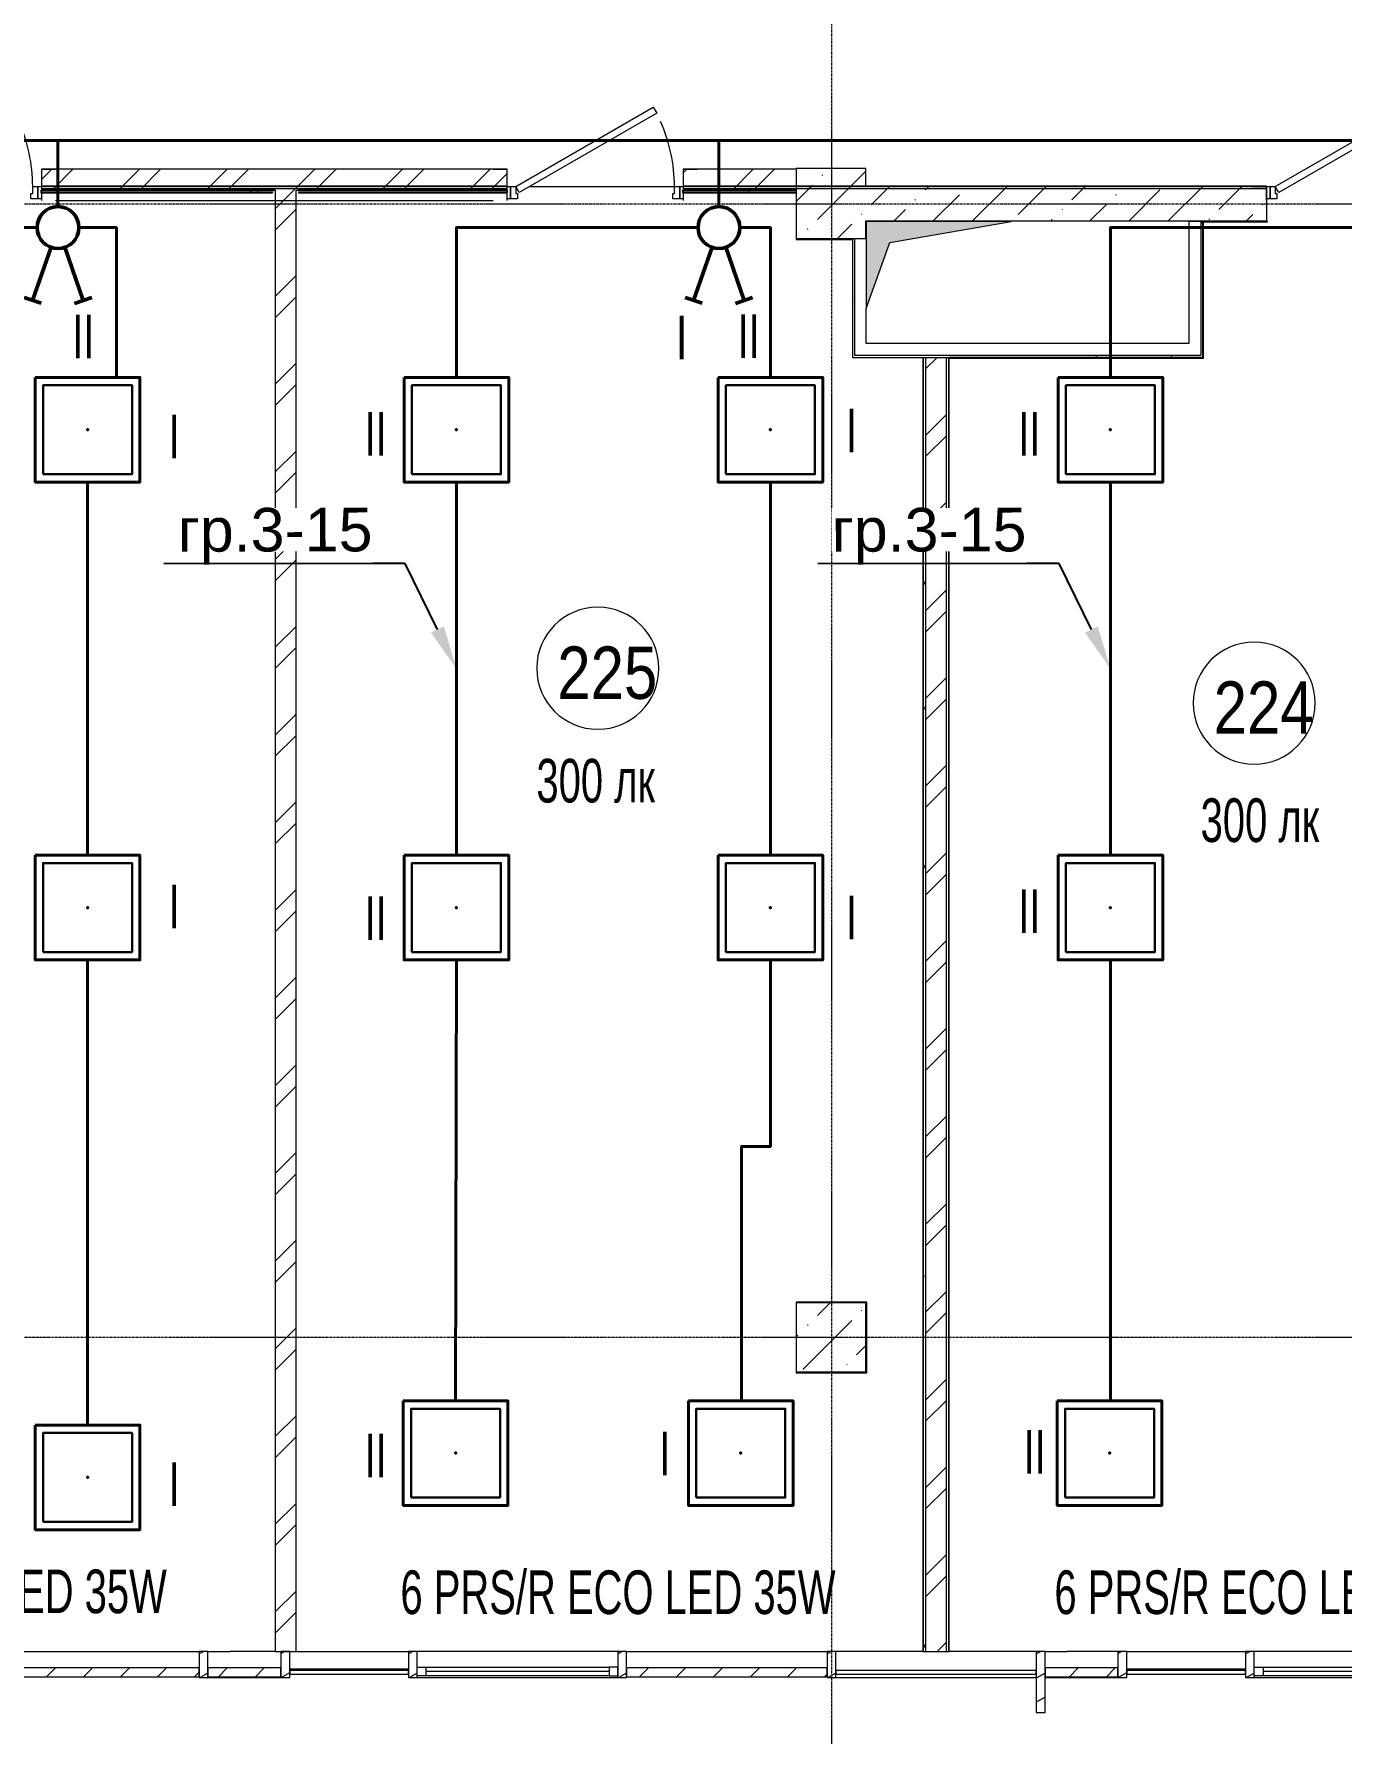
# Model space of a CAD drawing. Header units: metres. Extents: x 19799 to 227756, y -64119 to 286334.
# Drawn here: x 67490 to 74990, y -59059 to -49311 of the extents above; entities that cross this region are included whole.
import ezdxf
from ezdxf import colors
from ezdxf.entities.mleader import LeaderData, LeaderLine
from ezdxf.math import Vec2, Vec3

# ---------------------------------------------------------------- set-up
doc = ezdxf.new("R2010")
doc.units = ezdxf.units.M
doc.linetypes.add('ADSK_Линия сетки', pattern=[21, 12, -3, 3, -3])
for name, color, linetype, lineweight in [('A-AREA-IDEN', 7, 'Continuous', 9), ('A-DETL-GENF', 7, 'Continuous', 5), ('A-DETL-MBND', 7, 'Continuous', 5), ('A-DETL-THIN', 7, 'Continuous', 5), ('A-DOOR', 7, 'Continuous', 5), ('A-DOOR-FRAM', 7, 'Continuous', 13), ('A-FLOR', 7, 'Continuous', 5), ('A-GLAZ', 7, 'Continuous', 5), ('A-GLAZ-CURT', 7, 'Continuous', 5), ('A-GLAZ-CWMG', 7, 'Continuous', 5), ('A-WALL', 7, 'Continuous', 5), ('A-WALL-PATT', 7, 'Continuous', 18), ('I-WALL', 7, 'Continuous', 5), ('nadpisi', 84, 'Continuous', 13), ('S-COLS', 7, 'Continuous', 5), ('S-GRID', 7, 'Continuous', 9), ('раб осв', 7, 'Continuous', 40), ('ЭЛ', 250, 'Continuous', 50), ('ЭЛ.освещ.', 150, 'Continuous', 50), ('ЭЛ.сети', 5, 'Continuous', 100)]:
    doc.layers.add(name, color=color, linetype=linetype, lineweight=lineweight)
doc.styles.add('Arial', font='ARIALN.TTF', dxfattribs={"width": 0.8, "height": 2.5})
doc.styles.add('GOST Common_I_1', font='ARIALN.TTF', dxfattribs={"height": 300})
doc.styles.add('ISOPEUR', font='ARIALN.TTF')
pattern_1 = [(45, (0, 0), (84.19025, 308.69666), [396.875, -79.375, 3.353, -76.022])]
pattern_2 = [(45, (0, 0), (-251.4472, 251.4472), []), (45, (0, 381), (-251.4472, 251.4472), [])]
pattern_3 = [(0, (0, 0), (812.8, 203.2), [33.528, -576.072, 33.528, -576.072, -3251.2]), (0, (0, 0), (812.8, 203.2), [-1219.2, 33.528, -1185.672, 33.528, -576.072, -1422.4]), (0, (0, 0), (812.8, 203.2), [-3048, 33.528, -372.872, 33.528, -982.472]), (120, (304.8, 101.6), (-582.37636, 602.30545), [33.528, -576.072, 33.528, -576.072, -3251.2]), (120, (304.8, 101.6), (-582.37636, 602.30545), [-1219.2, 33.528, -1185.672, 33.528, -576.072, -1422.4]), (120, (304.8, 101.6), (-582.37636, 602.30545), [-3048, 33.528, -372.872, 33.528, -982.472]), (240, (406.4, 508), (-230.42364, -805.50545), [33.528, -576.072, 33.528, -576.072, -3251.2]), (240, (406.4, 508), (-230.42364, -805.50545), [-1219.2, 33.528, -1185.672, 33.528, -576.072, -1422.4]), (240, (406.4, 508), (-230.42364, -805.50545), [-3048, 33.528, -372.872, 33.528, -982.472])]
pattern_4 = [(30, (0, 0), (-60, 103.92305), [])]
pattern_5 = [(0, (7e-11, -700), (812.8, 203.2), [33.528, -576.072, 33.528, -576.072, -3251.2]), (0, (7e-11, -700), (812.8, 203.2), [-1219.2, 33.528, -1185.672, 33.528, -576.072, -1422.4]), (0, (7e-11, -700), (812.8, 203.2), [-3048, 33.528, -372.872, 33.528, -982.472]), (120, (304.8, -598.4), (-582.37636, 602.30545), [33.528, -576.072, 33.528, -576.072, -3251.2]), (120, (304.8, -598.4), (-582.37636, 602.30545), [-1219.2, 33.528, -1185.672, 33.528, -576.072, -1422.4]), (120, (304.8, -598.4), (-582.37636, 602.30545), [-3048, 33.528, -372.872, 33.528, -982.472]), (240, (406.4, -192), (-230.42364, -805.50545), [33.528, -576.072, 33.528, -576.072, -3251.2]), (240, (406.4, -192), (-230.42364, -805.50545), [-1219.2, 33.528, -1185.672, 33.528, -576.072, -1422.4]), (240, (406.4, -192), (-230.42364, -805.50545), [-3048, 33.528, -372.872, 33.528, -982.472])]
pattern_6 = [(45, (0, 0), (-106.06602, 106.06602), [])]

# ---------------------------------------------------------------- blocks, each defined once
blk = doc.blocks.new('КДП АПК - КР_rvt-1-2 этаж')
at = {"layer": 'A-WALL-PATT', "lineweight": 5}
h = blk.add_hatch(dxfattribs=at)
h.set_pattern_fill('FP_137', color=256, style=0, pattern_type=2)
h.set_pattern_definition(pattern_1)
h.paths.add_polyline_path([(75567.7, -49745.6), (77862.7, -49745.6), (77862.7, -49545.6), (75567.7, -49546.1), (75567.7, -49555.6), (75562.7, -49555.6), (75562.7, -49745.6)], flags=0)
h.paths.add_polyline_path([(74255.2, -49745.6), (74562.7, -49745.6), (74562.7, -49555.6), (74557.7, -49555.6), (74557.7, -49545.6), (72262.7, -49545.6), (72262.7, -49745.6)], flags=0)
at = {"layer": 'S-COLS', "lineweight": 5}
h = blk.add_hatch(dxfattribs=at)
h.set_pattern_fill('FP_137', color=256, style=0, pattern_type=2)
h.set_pattern_definition(pattern_1)
h.paths.add_polyline_path([(72195.8, -49845.6), (72262.7, -49845.6), (72262.7, -49445.6), (71862.7, -49445.6), (71862.7, -49845.6)], flags=0)
h = blk.add_hatch(dxfattribs=at)
h.set_pattern_fill('FP_137', color=256, style=0, pattern_type=2)
h.set_pattern_definition(pattern_1)
h.paths.add_polyline_path([(71862.7, -56345.6), (72262.7, -56345.6), (72262.7, -55945.6), (71862.7, -55945.6)], flags=0)
at = {"layer": 'I-WALL', "lineweight": 5}
for p, q in [((74557.7, -49545.6), (72262.7, -49545.6)), ((74562.7, -49745.6), (74562.7, -49555.6)), ((72262.7, -49745.6), (74562.7, -49745.6))]:
    blk.add_line(p, q, dxfattribs=at)
at = {"layer": 'S-COLS', "lineweight": 5}
for p, q in [((72262.7, -49445.6), (71862.7, -49445.6)), ((71862.7, -49445.6), (71862.7, -49845.6)), ((72262.7, -49545.6), (72262.7, -49445.6)), ((72262.7, -49845.6), (72262.7, -49745.6)), ((71862.7, -49845.6), (72262.7, -49845.6)), ((72262.7, -55945.6), (71862.7, -55945.6)), ((71862.7, -55945.6), (71862.7, -56345.6)), ((72262.7, -56345.6), (72262.7, -55945.6)), ((71862.7, -56345.6), (72262.7, -56345.6))]:
    blk.add_line(p, q, dxfattribs=at)
blk = doc.blocks.new('Системная панель - Сплошная-V31-2 этаж')
at = {"layer": 'A-GLAZ-CURT'}
h = blk.add_hatch(dxfattribs=at)
h.set_pattern_fill('FP_42', color=256, style=0, pattern_type=2)
h.set_pattern_definition([(225, (71462.65, -58705.49), (106.06602, -106.06602), [])])
h.paths.add_polyline_path([(-575, 25), (-575, -25), (575, -25), (575, 25)], flags=0)
at = {"layer": 'A-GLAZ-CURT', "lineweight": 13}
for p, q in [((575, 25), (-575, 25)), ((-575, 25), (-575, -25)), ((575, -25), (575, 25)), ((-575, -25), (575, -25))]:
    blk.add_line(p, q, dxfattribs=at)
blk = doc.blocks.new('Системная панель - С остеклением-1637639-2 этаж')
at = {"layer": 'A-GLAZ-CURT', "lineweight": 13}
for p, q in [((74437.7, -58695.5), (73757.1, -58695.5)), ((73757.1, -58695.5), (73757.1, -58715.5)), ((73757.1, -58715.5), (74437.7, -58715.5)), ((74437.7, -58715.5), (74437.7, -58695.5))]:
    blk.add_line(p, q, dxfattribs=at)
blk = doc.blocks.new('M_Тент витража777 - M_Тент витража одинарное справо-2392832-2 этаж')
at = {"layer": 'A-GLAZ', "lineweight": 13}
for p, q in [((-525, 20), (-575, 20)), ((-575, 20), (-575, -30)), ((-575, -30), (-575, 20)), ((-525, -30), (-525, 20)), ((525, -30), (525, 20)), ((525, 20), (575, 20)), ((575, 20), (575, -30)), ((575, 20), (575, -30)), ((-575, -30), (-525, -30)), ((-525, -4.6), (525, -4.6)), ((575, -30), (525, -30))]:
    blk.add_line(p, q, dxfattribs=at)
at = {"layer": 'A-GLAZ'}
for p, q in [((-525, 20), (525, 20)), ((525, -30), (-525, -30))]:
    blk.add_line(p, q, dxfattribs=at)
blk = doc.blocks.new('Системная панель - С остеклением-1635145-2 этаж')
at = {"layer": 'A-GLAZ-CURT', "lineweight": 13}
for p, q in [((575, 10), (-575, 10)), ((-575, 10), (-575, -10)), ((575, -10), (575, 10)), ((-575, -10), (575, -10))]:
    blk.add_line(p, q, dxfattribs=at)
blk = doc.blocks.new('Прямоугольный импост - 50 x 150мм-1636898-2 этаж')
at = {"layer": 'A-GLAZ-CWMG'}
h = blk.add_hatch(dxfattribs=at)
h.set_pattern_fill('FP_44', color=256, style=0, pattern_type=2)
h.set_pattern_definition([(150, (70862.65, 58705.49), (-60, -103.92305), [])])
h.paths.add_polyline_path([(25, -30), (-25, -30), (-25, 120), (25, 120)], flags=0)
at = {"layer": 'A-GLAZ-CWMG', "lineweight": 18}
for p, q in [((-25, -30), (-25, 120)), ((-25, 120), (25, 120)), ((25, 120), (25, -30)), ((25, -30), (-25, -30))]:
    blk.add_line(p, q, dxfattribs=at)
blk = doc.blocks.new('Прямоугольный импост - 50 x 150мм-V32-2 этаж')
at = {"layer": 'A-GLAZ-CWMG'}
h = blk.add_hatch(dxfattribs=at)
h.set_pattern_fill('FP_45', color=256, style=0, pattern_type=2)
h.set_pattern_definition([(150, (72062.65, 58705.49), (-60, -103.92305), [])])
h.paths.add_polyline_path([(25, -30), (-25, -30), (-25, 120), (25, 120)], flags=0)
at = {"layer": 'A-GLAZ-CWMG', "lineweight": 18}
for p, q in [((-25, -30), (-25, 120)), ((-25, 120), (25, 120)), ((25, 120), (25, -30)), ((25, -30), (-25, -30))]:
    blk.add_line(p, q, dxfattribs=at)
blk = doc.blocks.new('Прямоугольный импост - 50 x 450мм-1636899-2 этаж')
at = {"layer": 'A-GLAZ-CWMG'}
h = blk.add_hatch(dxfattribs=at)
h.set_pattern_fill('FP_46', color=256, style=0, pattern_type=2)
h.set_pattern_definition([(150, (73262.65, 58705.49), (-60, -103.92305), [])])
h.paths.add_polyline_path([(25, -230), (-25, -230), (-25, 120), (25, 120)], flags=0)
at = {"layer": 'A-GLAZ-CWMG', "lineweight": 18}
for p, q in [((-25, -230), (-25, 120)), ((-25, 120), (25, 120)), ((25, 120), (25, -230)), ((25, -230), (-25, -230))]:
    blk.add_line(p, q, dxfattribs=at)
blk = doc.blocks.new('Прямоугольный импост - 50 x 150мм-V33-2 этаж')
at = {"layer": 'A-GLAZ-CWMG'}
h = blk.add_hatch(dxfattribs=at)
h.set_pattern_fill('FP_47', color=256, style=0, pattern_type=2)
h.set_pattern_definition([(150, (74462.65, 58705.49), (-60, -103.92305), [])])
h.paths.add_polyline_path([(25, -30), (-25, -30), (-25, 120), (25, 120)], flags=0)
at = {"layer": 'A-GLAZ-CWMG', "lineweight": 18}
for p, q in [((-25, -30), (-25, 120)), ((-25, 120), (25, 120)), ((25, 120), (25, -30)), ((25, -30), (-25, -30))]:
    blk.add_line(p, q, dxfattribs=at)
blk = doc.blocks.new('Прямоугольный импост - 50 x 150мм-1003378-2 этаж')
at = {"layer": 'A-DETL-MBND'}
for p, q in [((72587.7, -58585.5), (72087.7, -58585.5)), ((73237.7, -58585.5), (72737.7, -58585.5)), ((72087.7, -58735.5), (73237.7, -58735.5))]:
    blk.add_line(p, q, dxfattribs=at)
blk = doc.blocks.new('Прямоугольный импост - 50 x 150мм-V42-2 этаж')
at = {"layer": 'A-DETL-MBND'}
for p, q in [((75637.7, -58585.5), (74487.7, -58585.5)), ((74487.7, -58735.5), (75637.7, -58735.5))]:
    blk.add_line(p, q, dxfattribs=at)
blk = doc.blocks.new('Прямоугольный импост - 50 x 150мм-V44-2 этаж')
at = {"layer": 'A-GLAZ-CWMG'}
h = blk.add_hatch(dxfattribs=at)
h.set_pattern_fill('FP_58', color=256, style=0, pattern_type=2)
h.set_pattern_definition([(150, (69662.65, 58705.49), (-60, -103.92305), [])])
h.paths.add_polyline_path([(25, -30), (-25, -30), (-25, 120), (25, 120)], flags=0)
at = {"layer": 'A-GLAZ-CWMG', "lineweight": 18}
for p, q in [((-25, -30), (-25, 120)), ((-25, 120), (25, 120)), ((25, 120), (25, -30)), ((25, -30), (-25, -30))]:
    blk.add_line(p, q, dxfattribs=at)
blk = doc.blocks.new('Системная панель - Сплошная-V45-2 этаж')
at = {"layer": 'A-GLAZ-CURT'}
h = blk.add_hatch(dxfattribs=at)
h.set_pattern_fill('FP_59', color=256, style=0, pattern_type=2)
h.set_pattern_definition([(225, (67862.65, -58705.49), (106.06602, -106.06602), [])])
h.paths.add_polyline_path([(575, 25), (-575, 25), (-575, -25), (575, -25)], flags=0)
at = {"layer": 'A-GLAZ-CURT', "lineweight": 13}
for p, q in [((575, 25), (-575, 25)), ((-575, 25), (-575, -25)), ((575, -25), (575, 25)), ((-575, -25), (575, -25))]:
    blk.add_line(p, q, dxfattribs=at)
blk = doc.blocks.new('Прямоугольный импост - 50 x 150мм-V48-2 этаж')
at = {"layer": 'A-GLAZ-CWMG'}
h = blk.add_hatch(dxfattribs=at)
h.set_pattern_fill('FP_62', color=256, style=0, pattern_type=2)
h.set_pattern_definition([(150, (68462.65, 58705.49), (-60, -103.92305), [])])
h.paths.add_polyline_path([(25, -30), (-25, -30), (-25, 120), (25, 120)], flags=0)
at = {"layer": 'A-GLAZ-CWMG', "lineweight": 18}
for p, q in [((-25, -30), (-25, 120)), ((-25, 120), (25, 120)), ((25, 120), (25, -30)), ((25, -30), (-25, -30))]:
    blk.add_line(p, q, dxfattribs=at)
blk = doc.blocks.new('AC_Дверь_Однопольная_ДеревяннаяВнутренняя_ГОСТ6629-88 - ДГ 21-10-2287262-2 этаж')
at = {"layer": 'A-DOOR', "lineweight": 13}
for p, q in [((-455, 40), (333.1, 495)), ((333.1, 495), (353.1, 460.4)), ((353.1, 460.4), (-435, 5.4)), ((-435, 5.4), (-455, 40))]:
    blk.add_line(p, q, dxfattribs=at)
at = {"layer": 'A-DOOR', "lineweight": 18}
for p, q in [((-505, 40), (-485, 40)), ((-505, -30), (-505, 40)), ((-485, 40), (-485, -30)), ((485, 40), (505, 40)), ((485, -30), (485, 40)), ((505, 40), (505, -30)), ((-485, -30), (-505, -30)), ((505, -30), (485, -30))]:
    blk.add_line(p, q, dxfattribs=at)
at = {"layer": 'A-DOOR'}
blk.add_arc((-455, 40), 910, 0, 24.26352, dxfattribs=at)
at = {"layer": 'A-DOOR-FRAM'}
for p, q in [((-485, 40), (-455, 40)), ((-485, -30), (-485, 40)), ((-455, 40), (-455, 0)), ((-455, 0), (-445, 0)), ((-445, 0), (-445, -30)), ((445, 0), (455, 0)), ((445, -30), (445, 0)), ((455, 40), (485, 40)), ((455, 0), (455, 40)), ((485, 40), (485, -30)), ((-445, -30), (-485, -30)), ((485, -30), (445, -30))]:
    blk.add_line(p, q, dxfattribs=at)
blk = doc.blocks.new('Системная панель - Сплошная-2690073-2 этаж')
at = {"layer": 'A-GLAZ-CURT'}
h = blk.add_hatch(dxfattribs=at)
h.set_pattern_fill('FP_27', color=256, style=0, pattern_type=2)
h.set_pattern_definition(pattern_6)
h.paths.add_polyline_path([(73705, -58730.5), (73705, -58680.5), (73287.7, -58680.5), (73287.7, -58730.5)], flags=0)
at = {"layer": 'A-GLAZ-CURT', "lineweight": 13}
for p, q in [((73705, -58680.5), (73287.7, -58680.5)), ((73287.7, -58680.5), (73287.7, -58730.5)), ((73705, -58730.5), (73705, -58680.5)), ((73287.7, -58730.5), (73705, -58730.5))]:
    blk.add_line(p, q, dxfattribs=at)
blk = doc.blocks.new('Системная панель - Сплошная-V119-2 этаж')
at = {"layer": 'A-GLAZ-CURT'}
h = blk.add_hatch(dxfattribs=at)
h.set_pattern_fill('FP_30', color=256, style=0, pattern_type=2)
h.set_pattern_definition(pattern_6)
h.paths.add_polyline_path([(68905, -58730.5), (68905, -58680.5), (68487.7, -58680.5), (68487.7, -58730.5)], flags=0)
at = {"layer": 'A-GLAZ-CURT', "lineweight": 13}
for p, q in [((68905, -58680.5), (68487.7, -58680.5)), ((68487.7, -58680.5), (68487.7, -58730.5)), ((68905, -58730.5), (68905, -58680.5)), ((68487.7, -58730.5), (68905, -58730.5))]:
    blk.add_line(p, q, dxfattribs=at)
blk = doc.blocks.new('Прямоугольный импост - 50 x 150мм-1003911-2 этаж')
at = {"layer": 'A-DETL-MBND'}
for p, q in [((34837.7, -40435.7), (33687.7, -40435.7)), ((33687.7, -40585.7), (34837.7, -40585.7))]:
    blk.add_line(p, q, dxfattribs=at)
blk = doc.blocks.new('выкл. 2 клав. скрыт.')
at = {"layer": 'ЭЛ.освещ.', "color": 0, "ltscale": 100}
for p, q in [((2902360.5, 2044098.7), (2902326.5, 2044196.6)), ((2902039.4, 2044041.8), (2902343.5, 2044147.6)), ((2902039.4, 2043963), (2902343.5, 2043857.2)), ((2902360.9, 2043907.2), (2902327.2, 2043809.2))]:
    blk.add_line(p, q, dxfattribs=at)
blk.add_circle((2901926.1, 2044002.4), 120, dxfattribs=at)
blk = doc.blocks.new('ARS.R UNI LED')
at = {"color": 5, "lineweight": 30, "ltscale": 100}
blk.add_lwpolyline([(2913222.7, 2072748.5), (2913732.7, 2072748.5), (2913732.7, 2073258.5), (2913222.7, 2073258.5)], close=True, dxfattribs=at)
at = {"color": 0, "lineweight": 40, "ltscale": 100}
blk.add_point((2913477.7, 2073003.5), dxfattribs=at)
at = {"layer": 'ЭЛ', "color": 5, "lineweight": 40, "ltscale": 10}
blk.add_lwpolyline([(2913177.7, 2073303.5), (2913777.7, 2073303.5), (2913777.7, 2072703.5), (2913177.7, 2072703.5)], close=True, dxfattribs=at)
blk = doc.blocks.new('ПСС_Марка_помещения - Имя_2_5мм-224473-2 этаж')
at = {"layer": 'A-AREA-IDEN'}
for start, end in [(360, 180), (180, 360)]:
    blk.add_arc((-0.074, 0.039), 3.5, start, end, dxfattribs=at)

msp = doc.modelspace()

# ---------------------------------------------------------------- hatches: boundary and pattern name
at = {"layer": 'A-DETL-GENF'}
msp.add_hatch(color=256, dxfattribs=at).paths.add_polyline_path([(72262.6532, -50885.6443), (72396.843, -50505.6254), (73092.6532, -50385.6443), (72262.6532, -50385.6443)], flags=0)
at = {"layer": 'A-GLAZ-CWMG'}
h = msp.add_hatch(dxfattribs=at)
h.set_pattern_fill('FP_31', color=256, style=0, pattern_type=2)
h.set_pattern_definition(pattern_4)
h.paths.add_polyline_path([(68905.017, -58735.4621), (68957.1109, -58735.4621), (68957.1109, -58585.4621), (68905.017, -58585.4621)], flags=0)
h = msp.add_hatch(dxfattribs=at)
h.set_pattern_fill('FP_31', color=256, style=0, pattern_type=2)
h.set_pattern_definition(pattern_4)
h.paths.add_polyline_path([(73705.017, -58735.4621), (73757.1109, -58735.4621), (73757.1109, -58585.4621), (73705.017, -58585.4621)], flags=0)
at = {"layer": 'A-WALL-PATT', "lineweight": 5}
h = msp.add_hatch(dxfattribs=at)
h.set_pattern_fill('FP_1', color=256, style=0, pattern_type=2)
h.set_pattern_definition(pattern_2)
h.paths.add_polyline_path([(71212.6532, -50205.6443), (71862.6532, -50205.6443), (71862.6532, -50085.6443), (71212.6532, -50085.6443)], flags=0)
h.paths.add_polyline_path([(66262.6532, -50205.6443), (66522.6532, -50205.6443), (66522.6532, -50085.6443), (66262.6532, -50085.6443)], flags=0)
h.paths.add_polyline_path([(70202.6532, -50205.6443), (70202.6532, -50085.6443), (67532.6532, -50085.6443), (67532.6532, -50205.6443), (70136.4163, -50205.6443)], flags=0)
h = msp.add_hatch(dxfattribs=at)
h.set_pattern_fill('FP_40', color=256, style=0, pattern_type=2)
h.set_pattern_definition(pattern_5)
h.paths.add_polyline_path([(35862.6532, -50185.6443), (38522.6532, -50185.6443), (38522.6532, -50182.6443), (35862.6532, -50182.6443)], flags=0)
h.paths.add_polyline_path([(44462.2868, -50185.6443), (45652.6532, -50185.6443), (45652.6532, -50182.6443), (44462.2868, -50182.6443)], flags=0)
h.paths.add_polyline_path([(43364.0475, -50185.6443), (43452.2868, -50185.6443), (43452.2868, -50182.6443), (39532.6532, -50182.6443), (39532.6532, -50185.6443), (41304.6345, -50185.6443)], flags=0)
h.paths.add_polyline_path([(46662.6532, -50185.6443), (51182.6532, -50185.6443), (51182.6532, -50182.6443), (46662.6532, -50182.6443)], flags=0)
h.paths.add_polyline_path([(55532.6532, -50185.6443), (58072.6532, -50185.6443), (58072.6532, -50182.6443), (55532.6532, -50182.6443)], flags=0)
h.paths.add_polyline_path([(52192.6532, -50185.6443), (54522.6532, -50185.6443), (54522.6532, -50182.6443), (52192.6532, -50182.6443)], flags=0)
h.paths.add_polyline_path([(59082.6532, -50185.6443), (62047.6532, -50185.6443), (62047.6532, -50182.6443), (59082.6532, -50182.6443)], flags=0)
h.paths.add_polyline_path([(64987.8839, -50185.6443), (66522.6532, -50185.6443), (66522.6532, -50182.6443), (63057.6532, -50182.6443), (63057.6532, -50185.6443), (63958.1774, -50185.6443)], flags=0)
h.paths.add_polyline_path([(70136.4163, -50185.6443), (70202.6532, -50185.6443), (70202.6532, -50182.6443), (67532.6532, -50182.6443), (67532.6532, -50185.6443), (68077.0034, -50185.6443)], flags=0)
h.paths.add_polyline_path([(71212.6532, -50185.6443), (74557.6532, -50185.6443), (74557.6532, -50182.6443), (71212.6532, -50182.6443)], flags=0)
h.paths.add_polyline_path([(75567.6532, -50185.6443), (78260.6663, -50185.6443), (78260.6663, -50182.6443), (75567.6532, -50182.6443)], flags=0)
h = msp.add_hatch(dxfattribs=at)
h.set_pattern_fill('FP_40', color=256, style=0, pattern_type=2)
h.set_pattern_definition(pattern_5)
h.paths.add_polyline_path([(35875.1532, -50198.1443), (38522.6532, -50198.1443), (38522.6532, -50185.6443), (35875.1532, -50185.6443)], flags=0)
h.paths.add_polyline_path([(39532.6532, -50198.1443), (43452.2868, -50198.1443), (43452.2868, -50185.6443), (39532.6532, -50185.6443)], flags=0)
h.paths.add_polyline_path([(44462.2868, -50198.1443), (45652.6532, -50198.1443), (45652.6532, -50185.6443), (44462.2868, -50185.6443)], flags=0)
h.paths.add_polyline_path([(47482.8735, -50198.1443), (51182.6532, -50198.1443), (51182.6532, -50185.6443), (46662.6532, -50185.6443), (46662.6532, -50198.1443)], flags=0)
h.paths.add_polyline_path([(52192.6532, -50198.1443), (54522.6532, -50198.1443), (54522.6532, -50185.6443), (52192.6532, -50185.6443)], flags=0)
h.paths.add_polyline_path([(55532.6532, -50198.1443), (58072.6532, -50198.1443), (58072.6532, -50185.6443), (55532.6532, -50185.6443)], flags=0)
h.paths.add_polyline_path([(59082.6532, -50198.1443), (62047.6532, -50198.1443), (62047.6532, -50185.6443), (59082.6532, -50185.6443)], flags=0)
h.paths.add_polyline_path([(63057.6532, -50198.1443), (66522.6532, -50198.1443), (66522.6532, -50185.6443), (63057.6532, -50185.6443)], flags=0)
h.paths.add_polyline_path([(67532.6532, -50198.1443), (70202.6532, -50198.1443), (70202.6532, -50185.6443), (67532.6532, -50185.6443)], flags=0)
h.paths.add_polyline_path([(75567.6532, -50198.1443), (78262.6532, -50198.1443), (78262.6532, -50185.6443), (75567.6532, -50185.6443)], flags=0)
h.paths.add_polyline_path([(74557.6532, -50198.1443), (74557.6532, -50185.6443), (71212.6532, -50185.6443), (71212.6532, -50198.1443), (74255.2423, -50198.1443)], flags=0)
h = msp.add_hatch(dxfattribs=at)
h.set_pattern_fill('FP_40', color=256, style=0, pattern_type=2)
h.set_pattern_definition(pattern_3)
h.paths.add_polyline_path([(66525.6532, -50217.6443), (66525.6532, -50205.6443), (66262.6532, -50205.6443), (66262.6532, -50217.6443), (66265.6532, -50217.6443)], flags=0)
h.paths.add_polyline_path([(68872.6532, -50217.6443), (68872.6532, -50205.6443), (67529.6532, -50205.6443), (67529.6532, -50217.6443), (68860.6532, -50217.6443)], flags=0)
h = msp.add_hatch(dxfattribs=at)
h.set_pattern_fill('FP_40', color=256, style=0, pattern_type=2)
h.set_pattern_definition(pattern_3)
h.paths.add_polyline_path([(68860.6532, -50220.6443), (68860.6532, -50217.6443), (67529.6532, -50217.6443), (67529.6532, -50220.6443), (68857.6532, -50220.6443)], flags=0)
h.paths.add_polyline_path([(66525.6532, -50220.6443), (66525.6532, -50217.6443), (66265.6532, -50217.6443), (66265.6532, -50220.6443)], flags=0)
h = msp.add_hatch(dxfattribs=at)
h.set_pattern_fill('FP_1', color=256, style=0, pattern_type=2)
h.set_pattern_definition(pattern_2)
h.paths.add_polyline_path([(68872.6532, -58585.4621), (68992.6532, -58585.4621), (68992.6532, -50205.6443), (68872.6532, -50205.6443), (68872.6532, -57275.8297)], flags=0)
h = msp.add_hatch(dxfattribs=at)
h.set_pattern_fill('FP_40', color=256, style=0, pattern_type=2)
h.set_pattern_definition(pattern_3)
h.paths.add_polyline_path([(69007.6532, -50217.6443), (70205.6532, -50217.6443), (70205.6532, -50205.6443), (69004.6532, -50205.6443), (69004.6532, -50217.6443)], flags=0)
h.paths.add_polyline_path([(71209.6532, -50217.6443), (71862.6532, -50217.6443), (71862.6532, -50205.6443), (71209.6532, -50205.6443)], flags=0)
h = msp.add_hatch(dxfattribs=at)
h.set_pattern_fill('FP_40', color=256, style=0, pattern_type=2)
h.set_pattern_definition(pattern_3)
h.paths.add_polyline_path([(71862.6532, -50220.6443), (71862.6532, -50217.6443), (71209.6532, -50217.6443), (71209.6532, -50220.6443), (71859.6532, -50220.6443)], flags=0)
h.paths.add_polyline_path([(69007.6532, -50220.6443), (70205.6532, -50220.6443), (70205.6532, -50217.6443), (69007.6532, -50217.6443)], flags=0)
h = msp.add_hatch(dxfattribs=at)
h.set_pattern_fill('FP_40', color=256, style=0, pattern_type=2)
h.set_pattern_definition(pattern_3)
h.paths.add_polyline_path([(74192.6532, -51165.6443), (74192.6532, -50385.6443), (74180.1532, -50385.6443), (74180.1532, -51153.1443)], flags=0)
h = msp.add_hatch(dxfattribs=at)
h.set_pattern_fill('FP_40', color=256, style=0, pattern_type=2)
h.set_pattern_definition(pattern_3)
h.paths.add_polyline_path([(75562.6532, -50388.6443), (76497.6532, -50388.6443), (76497.6532, -50385.6443), (75562.6532, -50385.6443)], flags=0)
h.paths.add_polyline_path([(74255.2423, -50388.6443), (74562.6532, -50388.6443), (74562.6532, -50385.6443), (74192.6532, -50385.6443), (74192.6532, -50388.6443), (74195.6532, -50388.6443)], flags=0)
h = msp.add_hatch(dxfattribs=at)
h.set_pattern_fill('FP_40', color=256, style=0, pattern_type=2)
h.set_pattern_definition(pattern_3)
h.paths.add_polyline_path([(74192.6532, -51165.6443), (74195.6532, -51165.6443), (74195.6532, -50388.6443), (74192.6532, -50388.6443)], flags=0)
h = msp.add_hatch(dxfattribs=at)
h.set_pattern_fill('FP_40', color=256, style=0, pattern_type=2)
h.set_pattern_definition(pattern_3)
h.paths.add_polyline_path([(72182.6532, -51165.6443), (72195.1532, -51153.1443), (72195.1532, -50485.6443), (72182.6532, -50485.6443), (72182.6532, -50488.6443)], flags=0)
h = msp.add_hatch(dxfattribs=at)
h.set_pattern_fill('FP_40', color=256, style=0, pattern_type=2)
h.set_pattern_definition(pattern_3)
h.paths.add_polyline_path([(72737.6532, -51165.6443), (74192.6532, -51165.6443), (74180.1532, -51153.1443), (72195.1532, -51153.1443), (72182.6532, -51165.6443), (72195.8293, -51165.6443)], flags=0)
h = msp.add_hatch(dxfattribs=at)
h.set_pattern_fill('FP_40', color=256, style=0, pattern_type=2)
h.set_pattern_definition(pattern_3)
h.paths.add_polyline_path([(72590.6532, -58585.4621), (72590.6532, -51165.6443), (72587.6532, -51165.6443), (72587.6532, -58585.4621)], flags=0)
h = msp.add_hatch(dxfattribs=at)
h.set_pattern_fill('FP_40', color=256, style=0, pattern_type=2)
h.set_pattern_definition(pattern_3)
h.paths.add_polyline_path([(72602.6532, -58585.4621), (72602.6532, -51165.6443), (72590.6532, -51165.6443), (72590.6532, -58585.4621)], flags=0)
h = msp.add_hatch(dxfattribs=at)
h.set_pattern_fill('FP_1', color=256, style=0, pattern_type=2)
h.set_pattern_definition(pattern_2)
h.paths.add_polyline_path([(72602.6532, -58585.4621), (72722.6532, -58585.4621), (72722.6532, -51165.6443), (72602.6532, -51165.6443), (72602.6532, -57275.8297)], flags=0)
h = msp.add_hatch(dxfattribs=at)
h.set_pattern_fill('FP_40', color=256, style=0, pattern_type=2)
h.set_pattern_definition(pattern_3)
h.paths.add_polyline_path([(74195.6532, -51168.6443), (74195.6532, -51165.6443), (72737.6532, -51165.6443), (72737.6532, -51168.6443)], flags=0)

# ---------------------------------------------------------------- linework, layer by layer
at = {"layer": 'A-DETL-MBND'}
for p, q in [((68957.1109, -58685.6443), (69637.6532, -58685.6443)), ((73757.1109, -58685.6443), (74437.6532, -58685.6443))]:
    msp.add_line(p, q, dxfattribs=at)
at = {"layer": 'A-DETL-THIN'}
for p, q in [((72262.6532, -50385.6443), (72262.6532, -50885.6443)), ((73092.6532, -50385.6443), (72262.6532, -50385.6443)), ((72396.843, -50505.6254), (73092.6532, -50385.6443)), ((72262.6532, -50885.6443), (72396.843, -50505.6254))]:
    msp.add_line(p, q, dxfattribs=at)
at = {"layer": 'A-FLOR', "lineweight": 18}
for p, q in [((70332.6532, -50185.6443), (71162.6532, -50185.6443)), ((67287.6532, -58585.4621), (68437.6532, -58585.4621)), ((68487.6532, -58585.4621), (68612.5966, -58585.4621)), ((68992.6532, -58585.4621), (69637.6532, -58585.4621)), ((70887.6532, -58585.4621), (72037.6532, -58585.4621)), ((73287.6532, -58585.4621), (73412.5966, -58585.4621)), ((73757.1109, -58585.4621), (74437.6532, -58585.4621))]:
    msp.add_line(p, q, dxfattribs=at)
at = {"layer": 'A-GLAZ-CWMG'}
for p, q in [((68872.6532, -58585.4621), (68612.5966, -58585.4621)), ((73705.017, -58585.4621), (73412.5966, -58585.4621)), ((68487.6532, -58735.4621), (68905.017, -58735.4621)), ((73287.6532, -58735.4621), (73705.017, -58735.4621))]:
    msp.add_line(p, q, dxfattribs=at)
at = {"layer": 'A-GLAZ-CWMG', "lineweight": 18}
for p, q in [((68905.017, -58585.4621), (68905.017, -58735.4621)), ((68957.1109, -58585.4621), (68905.017, -58585.4621)), ((68957.1109, -58735.4621), (68957.1109, -58585.4621)), ((73705.017, -58585.4621), (73705.017, -58735.4621)), ((73757.1109, -58585.4621), (73705.017, -58585.4621)), ((73757.1109, -58735.4621), (73757.1109, -58585.4621)), ((68905.017, -58735.4621), (68957.1109, -58735.4621)), ((73705.017, -58735.4621), (73757.1109, -58735.4621))]:
    msp.add_line(p, q, dxfattribs=at)
at = {"layer": 'A-WALL', "lineweight": 18}
for p, q in [((70202.6532, -50085.6443), (67532.6532, -50085.6443)), ((67532.6532, -50085.6443), (67532.6532, -50205.6443)), ((70202.6532, -50205.6443), (70202.6532, -50085.6443)), ((71862.6532, -50085.6443), (71212.6532, -50085.6443)), ((71212.6532, -50085.6443), (71212.6532, -50205.6443)), ((71862.6532, -50205.6443), (71862.6532, -50085.6443)), ((70202.6532, -50182.6443), (67532.6532, -50182.6443)), ((67532.6532, -50182.6443), (67532.6532, -50185.6443)), ((70202.6532, -50185.6443), (70202.6532, -50182.6443)), ((74557.6532, -50182.6443), (71212.6532, -50182.6443)), ((71212.6532, -50182.6443), (71212.6532, -50185.6443)), ((74557.6532, -50185.6443), (74557.6532, -50182.6443)), ((67529.6532, -50205.6443), (67529.6532, -50220.6443)), ((67529.6532, -50220.6443), (68857.6532, -50220.6443)), ((67532.6532, -50255.6443), (67532.6532, -50265.6443)), ((67612.6532, -50265.6443), (70122.6532, -50265.6443)), ((69007.6532, -50220.6443), (70205.6532, -50220.6443)), ((70202.6532, -50265.6443), (70202.6532, -50255.6443)), ((70205.6532, -50220.6443), (70205.6532, -50205.6443)), ((71209.6532, -50205.6443), (71209.6532, -50220.6443)), ((71209.6532, -50220.6443), (71859.6532, -50220.6443)), ((71212.6532, -50255.6443), (71212.6532, -50265.6443)), ((71859.6532, -50220.6443), (71859.6532, -50488.6443)), ((71862.6532, -50485.6443), (71862.6532, -50205.6443)), ((74557.6532, -50265.6443), (74557.6532, -50255.6443)), ((74557.6532, -50385.6443), (74112.6532, -50385.6443)), ((74112.6532, -50385.6443), (74112.6532, -51085.6443)), ((74192.6532, -50385.6443), (74192.6532, -50388.6443)), ((74195.6532, -50388.6443), (74562.6532, -50388.6443)), ((74195.6532, -51168.6443), (74195.6532, -50388.6443)), ((74562.6532, -50385.6443), (74560.6532, -50385.6443)), ((74562.6532, -50388.6443), (74562.6532, -50385.6443)), ((71859.6532, -50488.6443), (72179.6532, -50488.6443)), ((72262.6532, -50485.6443), (71862.6532, -50485.6443)), ((72182.6532, -50488.6443), (72182.6532, -50485.6443)), ((72262.6532, -51085.6443), (72262.6532, -50885.6443)), ((72182.6532, -51165.6443), (72737.6532, -51165.6443)), ((74112.6532, -51085.6443), (72262.6532, -51085.6443)), ((72587.6532, -51168.6443), (72587.6532, -58585.4621)), ((72737.6532, -58585.4621), (72737.6532, -51168.6443)), ((72737.6532, -51168.6443), (74195.6532, -51168.6443)), ((72265.6532, -56582.6443), (71859.6532, -56582.6443)), ((71859.6532, -56582.6443), (71859.6532, -56988.6443)), ((71862.6532, -56585.6443), (72262.6532, -56585.6443)), ((71862.6532, -56985.6443), (71862.6532, -56585.6443)), ((72262.6532, -56585.6443), (72262.6532, -56985.6443)), ((72265.6532, -56988.6443), (72265.6532, -56582.6443)), ((71859.6532, -56988.6443), (72265.6532, -56988.6443)), ((72262.6532, -56985.6443), (71862.6532, -56985.6443)), ((68872.6532, -58585.4621), (68992.6532, -58585.4621)), ((72587.6532, -58585.4621), (72737.6532, -58585.4621))]:
    msp.add_line(p, q, dxfattribs=at)
at = {"layer": 'A-WALL'}
for p, q in [((67532.6532, -50085.6443), (67612.6532, -50085.6443)), ((70122.6532, -50085.6443), (70202.6532, -50085.6443)), ((71212.6532, -50085.6443), (71292.6532, -50085.6443)), ((70202.6532, -50185.6443), (67532.6532, -50185.6443)), ((70202.6532, -50198.1443), (67532.6532, -50198.1443)), ((74557.6532, -50185.6443), (71212.6532, -50185.6443)), ((74557.6532, -50198.1443), (71212.6532, -50198.1443)), ((74477.6532, -50185.6443), (74557.6532, -50185.6443)), ((68860.6532, -50217.6443), (67529.6532, -50217.6443)), ((67532.6532, -50205.6443), (68872.6532, -50205.6443)), ((68872.6532, -50205.6443), (67532.6532, -50205.6443)), ((68872.6532, -50205.6443), (68872.6532, -58585.4621)), ((68992.6532, -58585.4621), (68992.6532, -50205.6443)), ((68992.6532, -50205.6443), (70202.6532, -50205.6443)), ((70205.6532, -50217.6443), (69004.6532, -50217.6443)), ((70202.6532, -50205.6443), (69007.6532, -50205.6443)), ((71862.6532, -50217.6443), (71209.6532, -50217.6443)), ((71212.6532, -50205.6443), (71862.6532, -50205.6443)), ((71862.6532, -50205.6443), (71212.6532, -50205.6443)), ((74180.1532, -50385.6443), (74180.1532, -51153.1443)), ((74192.6532, -51165.6443), (74192.6532, -50388.6443)), ((72182.6532, -50488.6443), (72182.6532, -51165.6443)), ((72195.1532, -50485.6443), (72195.1532, -51153.1443)), ((72195.1532, -51153.1443), (74180.1532, -51153.1443)), ((72590.6532, -58585.4621), (72590.6532, -51165.6443)), ((72602.6532, -51165.6443), (72602.6532, -58585.4621)), ((72722.6532, -58585.4621), (72722.6532, -51165.6443)), ((72734.6532, -51165.6443), (72734.6532, -58585.4621)), ((74192.6532, -51165.6443), (72737.6532, -51165.6443))]:
    msp.add_line(p, q, dxfattribs=at)
at = {"layer": 'S-GRID', "linetype": 'ADSK_Линия сетки'}
for p, q in [((72062.6532, -38095.4453), (72062.6532, -63301.3643)), ((95007.6236, -50285.6443), (30504.6406, -50285.6443)), ((95007.6236, -56785.6443), (31950.4397, -56785.6443))]:
    msp.add_line(p, q, dxfattribs=at)
at = {"layer": 'раб осв', "color": 0, "lineweight": 40}
for points in [[(63257.6532, -49920.6443), (67627.6532, -49920.6443), (67627.6532, -50300.6443), (67627.6532, -49920.6443), (71417.6532, -49920.6443), (71417.6532, -50300.6443), (71417.6532, -49920.6443), (75779.9009, -49920.6443), (75779.9009, -50300.6443), (75779.9009, -49920.6443), (78427.6532, -49920.6443), (79405.4083, -49920.6443), (79405.4083, -50330.2369)], [(67507.6532, -50420.6443), (65994.4898, -50420.6443), (65994.4898, -51280.2318)], [(67747.6532, -50420.6443), (67962.6532, -50420.6443), (67962.6532, -50420.6443), (67962.6532, -50420.6443), (67962.6532, -50420.6443), (67962.6532, -50420.6443), (67962.6532, -51280.2318)], [(71297.6532, -50420.6443), (69912.6532, -50420.6443), (69912.6532, -51280.2318)], [(71537.6532, -50420.6443), (71712.6532, -50420.6443), (71712.6532, -50420.6443), (71712.6532, -50420.6443), (71712.6532, -50420.6443), (71712.6532, -50420.6443), (71712.6532, -51280.2318)], [(75462.6532, -50420.6443), (73662.6532, -50420.6443), (73662.6532, -51280.2318)], [(67797.6532, -51880.2318), (67797.6532, -54020.2318)], [(69912.6532, -51880.2318), (69912.6532, -54020.2318)], [(71712.6532, -51880.2318), (71712.6532, -54020.2318)], [(73662.6532, -51880.2318), (73662.6532, -54020.2318)], [(67797.6532, -54620.2318), (67797.6532, -57287.5975)], [(69912.6532, -54620.2318), (69907.54, -57148.7527)], [(71712.6532, -54620.2318), (71712.6532, -55690.2318), (71547.6532, -55690.2318), (71547.6532, -57148.7527)], [(73662.6532, -54620.2318), (73662.6532, -57148.7527)]]:
    msp.add_lwpolyline(points, dxfattribs=at)

# ---------------------------------------------------------------- block references
at = {"lineweight": 5}
msp.add_blockref('КДП АПК - КР_rvt-1-2 этаж', (-3, -637), dxfattribs=at)
at = {"layer": 'A-AREA-IDEN', "color": 18, "true_color": 0x000000, "xscale": 99.99999999999993, "yscale": 99.99999999999993, "zscale": 99.99999999999993}
for p in [(70730.4492, -52951.6733), (74494.066, -53151.6733)]:
    msp.add_blockref('ПСС_Марка_помещения - Имя_2_5мм-224473-2 этаж', p, dxfattribs=at)
at = {"layer": 'A-DOOR', "color": 8, "true_color": 0x7f7f7f}
for p in [(67027.6532, -50225.6443), (70707.6532, -50225.6443), (75062.6532, -50225.6443)]:
    msp.add_blockref('AC_Дверь_Однопольная_ДеревяннаяВнутренняя_ГОСТ6629-88 - ДГ 21-10-2287262-2 этаж', p, dxfattribs=at)
at = {"layer": 'A-GLAZ', "rotation": 180}
for p in [(70262.6532, -58705.4854), (75062.6532, -58705.4854)]:
    msp.add_blockref('M_Тент витража777 - M_Тент витража одинарное справо-2392832-2 этаж', p, dxfattribs=at)
at = {"layer": 'A-GLAZ-CURT', "rotation": 180}
for name, p in [('Системная панель - Сплошная-V45-2 этаж', (67862.6532, -58705.4854)), ('Системная панель - Сплошная-V31-2 этаж', (71462.6532, -58705.4854)), ('Системная панель - С остеклением-1635145-2 этаж', (72662.6532, -58705.4854))]:
    msp.add_blockref(name, p, dxfattribs=at)
at = {"layer": 'A-GLAZ-CURT'}
for name, p in [('Системная панель - Сплошная-V119-2 этаж', (0, 0)), ('Системная панель - Сплошная-2690073-2 этаж', (0, 0)), ('Системная панель - С остеклением-1637639-2 этаж', (-4800, 0)), ('Системная панель - С остеклением-1637639-2 этаж', (0, 0))]:
    msp.add_blockref(name, p, dxfattribs=at)
at = {"layer": 'A-GLAZ-CWMG', "extrusion": (0, 0, -1)}
for name, p in [('Прямоугольный импост - 50 x 150мм-V48-2 этаж', (-68462.6532, -58705.4854)), ('Прямоугольный импост - 50 x 150мм-V44-2 этаж', (-69662.6532, -58705.4854)), ('Прямоугольный импост - 50 x 150мм-1636898-2 этаж', (-70862.6532, -58705.4854)), ('Прямоугольный импост - 50 x 150мм-V32-2 этаж', (-72062.6532, -58705.4854)), ('Прямоугольный импост - 50 x 450мм-1636899-2 этаж', (-73262.6532, -58705.4854)), ('Прямоугольный импост - 50 x 150мм-V33-2 этаж', (-74462.6532, -58705.4854))]:
    msp.add_blockref(name, p, dxfattribs=at)
at = {"layer": 'A-GLAZ-CWMG', "rotation": 180}
msp.add_blockref('Прямоугольный импост - 50 x 150мм-1003911-2 этаж', (104525.3064, -99171.1297), dxfattribs=at)
at = {"layer": 'A-GLAZ-CWMG'}
for name in ['Прямоугольный импост - 50 x 150мм-1003378-2 этаж', 'Прямоугольный импост - 50 x 150мм-V42-2 этаж']:
    msp.add_blockref(name, (0, 0), dxfattribs=at)
at = {"layer": 'раб осв', "color": 0, "lineweight": 40, "ltscale": 100, "xscale": -1, "rotation": 90}
for p in [(2111630.06, 2851505.4523), (2115420.06, 2851505.4523)]:
    msp.add_blockref('выкл. 2 клав. скрыт.', p, dxfattribs=at)
at = {"layer": 'раб осв', "color": 0, "lineweight": 40, "ltscale": 100}
for p in [(-2845680.0519, -2124583.7809), (-2843565.0519, -2124583.7809), (-2841765.0519, -2124583.7809), (-2839815.0519, -2124583.7809), (-2845680.0519, -2127323.7809), (-2843565.0519, -2127323.7809), (-2841765.0519, -2127323.7809), (-2839815.0519, -2127323.7809), (-2843570.165, -2130452.3017), (-2841935.165, -2130452.3017), (-2839820.165, -2130452.3017), (-2845680.0519, -2130591.1466)]:
    msp.add_blockref('ARS.R UNI LED', p, dxfattribs=at)

# ---------------------------------------------------------------- texts
at = {"layer": 'A-AREA-IDEN', "color": 18, "true_color": 0x000000, "char_height": 300, "width": 577.215, "attachment_point": 1, "style": 'GOST Common_I_1'}
for s, insert in [('225', (70490.7649, -52823.2134)), ('224', (74254.3817, -53023.2134))]:
    msp.add_mtext(s, dxfattribs=dict(at, insert=insert))
at = {"layer": 'nadpisi', "color": 7, "char_height": 250, "style": 'Arial'}
for s, insert, width, attachment_point in [('II', (67708.931, -50920.6421), 130.841471, 1), ('I', (71172.179, -50926.4392), 130.841471, 1), ('II', (71524.5794, -50918.151), 130.841471, 1), ('I', (72145.3374, -51458.7222), 130.841471, 1), ('I', (68262.231, -51493.1746), 130.841471, 1), ('II', (69385.5439, -51477.8035), 130.841471, 1), ('II', (73133.4354, -51477.8035), 130.841471, 1), ('300 лк', (70371.1968, -53467.5043), 1402.065175, 1), ('300 лк', (74179.7679, -53693.9282), 1402.065175, 1), ('I', (68262.231, -54188.8857), 130.841471, 1), ('II', (69385.5439, -54255.2912), 130.841471, 1), ('I', (72145.3374, -54251.7803), 130.841471, 1), ('II', (73133.4354, -54215.1235), 130.841471, 1), ('II', (73164.3033, -57316.7779), 130.841471, 1), ('II', (69385.5439, -57337.3511), 130.841471, 1), ('I', (71076.171, -57326.2507), 130.841471, 1), ('I', (68262.231, -57501.8243), 130.841471, 1), ('6 PRS/R ECO LED 35W ', (67004.2386, -58242.9573), 3236.76957, 5), ('6 PRS/R ECO LED 35W ', (70838.87, -58248.1294), 3236.76957, 5), ('6 PRS/R ECO LED 35W ', (74588.87, -58248.1294), 3236.76957, 5)]:
    msp.add_mtext(s, dxfattribs=dict(at, insert=insert, width=width, attachment_point=attachment_point))

# ---------------------------------------------------------------- next in the draw order: leaders
at = {"layer": 'ЭЛ.сети', "color": 0, "lineweight": 5}
ml = msp.add_multileader_mtext('Standard', dxfattribs=at)
ml.set_content('{\\fArial|b0|i0|c204|p34;гр.3-15}', style='ISOPEUR')
ml.set_leader_properties()
ml.build(insert=Vec2(0, 0))
ml.multileader.update_dxf_attribs({"text_left_attachment_type": 6, "text_right_attachment_type": 6, "dogleg_length": 100, "arrow_head_size": 250})
ctx = ml.context
ctx.base_point, ctx.char_height, ctx.arrow_head_size, ctx.landing_gap_size, ctx.plane_origin, ctx.plane_x_axis, ctx.plane_y_axis = Vec3(68276.696, -52348.7535), 250, 250, 37.4122, Vec3(9280.7903, -9975.2658), Vec3(0.999998436, 0.001768603), Vec3(-0.001768603, 0.999998436)
ctx.left_attachment, ctx.right_attachment = 6, 6
notes = []
notes.append((ctx, [(1, (1, 1, 0), (69619.0702, -52346.3794), (-0.999998436, -0.001768603), 187.0608, [(0, [(69912.6532, -52950.2318)], 0, [])])]))
ctx.mtext.insert, ctx.mtext.text_direction, ctx.mtext.rotation, ctx.mtext.line_spacing_factor, ctx.mtext.flow_direction = Vec3(68313.5432, -52029.2813), Vec3(0.999998436, 0.001768603), 0.001768604, 0.8, 5
ctx.mtext.has_bg_fill, ctx.mtext.bg_color, ctx.mtext.bg_scale_factor, ctx.mtext.bg_transparency, ctx.mtext.use_window_bg_color = 1, -1073741824, 1, 0, 1
ml = msp.add_multileader_mtext('Standard', dxfattribs=at)
ml.set_content('{\\fArial|b0|i0|c204|p34;гр.3-15}', style='ISOPEUR')
ml.set_leader_properties()
ml.build(insert=Vec2(0, 0))
ml.multileader.update_dxf_attribs({"text_left_attachment_type": 6, "text_right_attachment_type": 6, "dogleg_length": 100, "arrow_head_size": 250})
ctx = ml.context
ctx.base_point, ctx.char_height, ctx.arrow_head_size, ctx.landing_gap_size, ctx.plane_origin, ctx.plane_x_axis, ctx.plane_y_axis = Vec3(72026.696, -52348.7535), 250, 250, 37.4122, Vec3(13030.7903, -9975.2658), Vec3(0.999998436, 0.001768603), Vec3(-0.001768603, 0.999998436)
ctx.left_attachment, ctx.right_attachment = 6, 6
notes.append((ctx, [(1, (1, 1, 0), (73369.0702, -52346.3794), (-0.999998436, -0.001768603), 187.0608, [(0, [(73662.6532, -52950.2318)], 0, [])])]))
ctx.mtext.insert, ctx.mtext.text_direction, ctx.mtext.rotation, ctx.mtext.line_spacing_factor, ctx.mtext.flow_direction = Vec3(72063.5432, -52029.2813), Vec3(0.999998436, 0.001768603), 0.001768604, 0.8, 5
ctx.mtext.has_bg_fill, ctx.mtext.bg_color, ctx.mtext.bg_scale_factor, ctx.mtext.bg_transparency, ctx.mtext.use_window_bg_color = 1, -1073741824, 1, 0, 1
for ctx, leaders in notes:
    for number, flags, end, landing, length, lines in leaders:
        leader = LeaderData()
        leader.index, (leader.has_last_leader_line, leader.has_dogleg_vector, leader.attachment_direction) = number, flags
        leader.last_leader_point, leader.dogleg_vector, leader.dogleg_length = Vec3(end), Vec3(landing), length
        for number, points, colour, breaks in lines:
            line = LeaderLine()
            line.index, line.vertices, line.color, line.breaks = number, Vec3.list(points), colors.encode_raw_color(colour), breaks
            leader.lines.append(line)
        ctx.leaders.append(leader)

doc.saveas('drawing.dxf')
